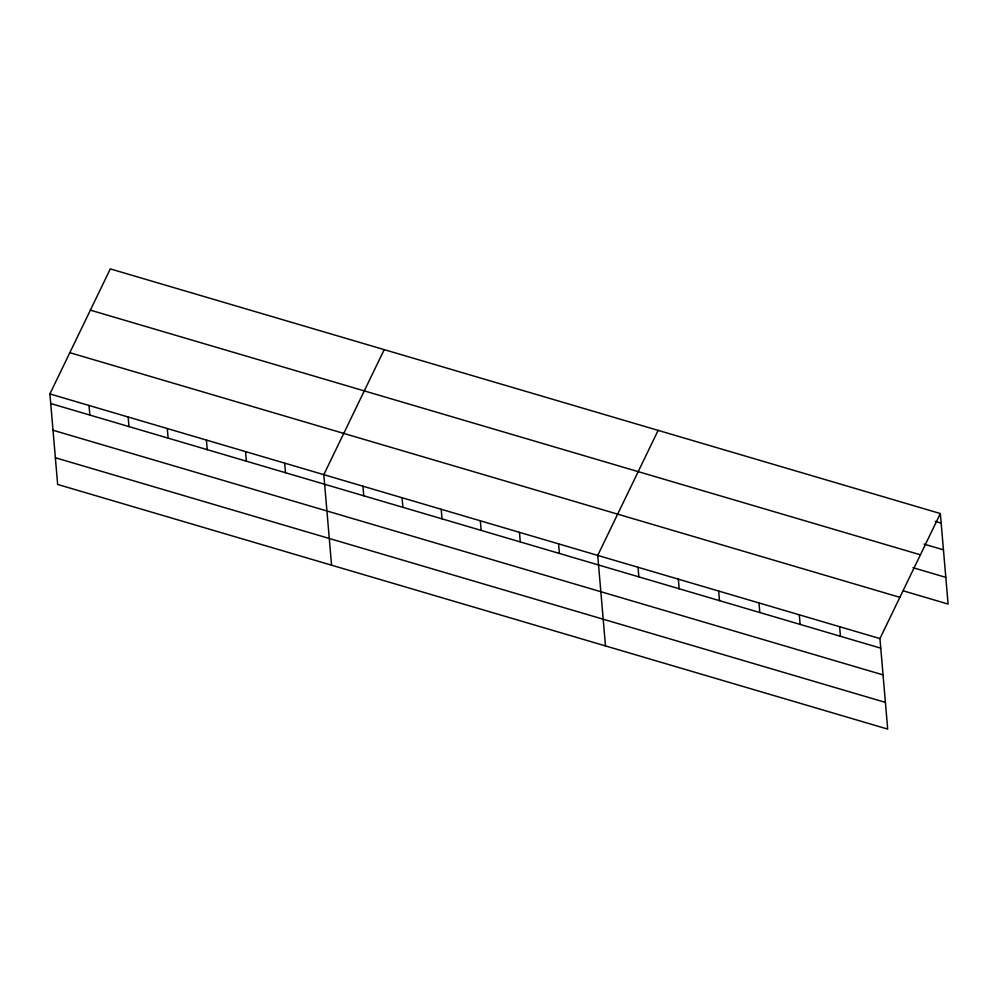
<?xml version="1.0" encoding="UTF-8"?>
<svg xmlns="http://www.w3.org/2000/svg" width="998" height="998" viewBox="0 0 998 998"><rect width="100%" height="100%" fill="white"/><g stroke="black" fill="none" stroke-linecap="round" stroke-linejoin="round"><path stroke-width="1.5" d="M940.341 513.546L879.937 638.583L887.696 729.101L57.659 484.454L49.9 393.936L110.304 268.899L940.341 513.546L948.1 604.064L903.302 590.853M384.218 349.624L323.814 474.674L331.573 565.192M658.131 430.363L597.727 555.412L605.487 645.931M935.188 521.368L941.164 523.127M924.036 544.11L943.447 549.836M90.369 310.153L920.405 554.813M912.958 567.675L945.805 577.355M69.835 352.681L899.872 597.328M49.9 393.936L879.937 638.583M50.723 403.529L880.76 648.176M53.006 430.238L883.043 674.885M55.377 457.745L885.401 702.392M839.617 626.707L840.441 636.287M799.298 614.818L800.122 624.411M758.991 602.942L759.802 612.523M718.672 591.053L719.496 600.646M678.353 579.177L679.176 588.758M638.034 567.288L638.857 576.881M558.593 543.873L559.416 553.453M519.459 532.346L520.282 541.926M480.337 520.806L481.148 530.387M441.203 509.279L442.027 518.86M402.069 497.74L402.893 507.321M362.948 486.201L363.759 495.794M284.68 463.134L285.503 472.728M245.545 451.607L246.369 461.188M206.424 440.068L207.247 449.661M167.29 428.541L168.113 438.122M128.156 417.002L128.979 426.595M89.034 405.475L89.857 415.056"/></g></svg>
